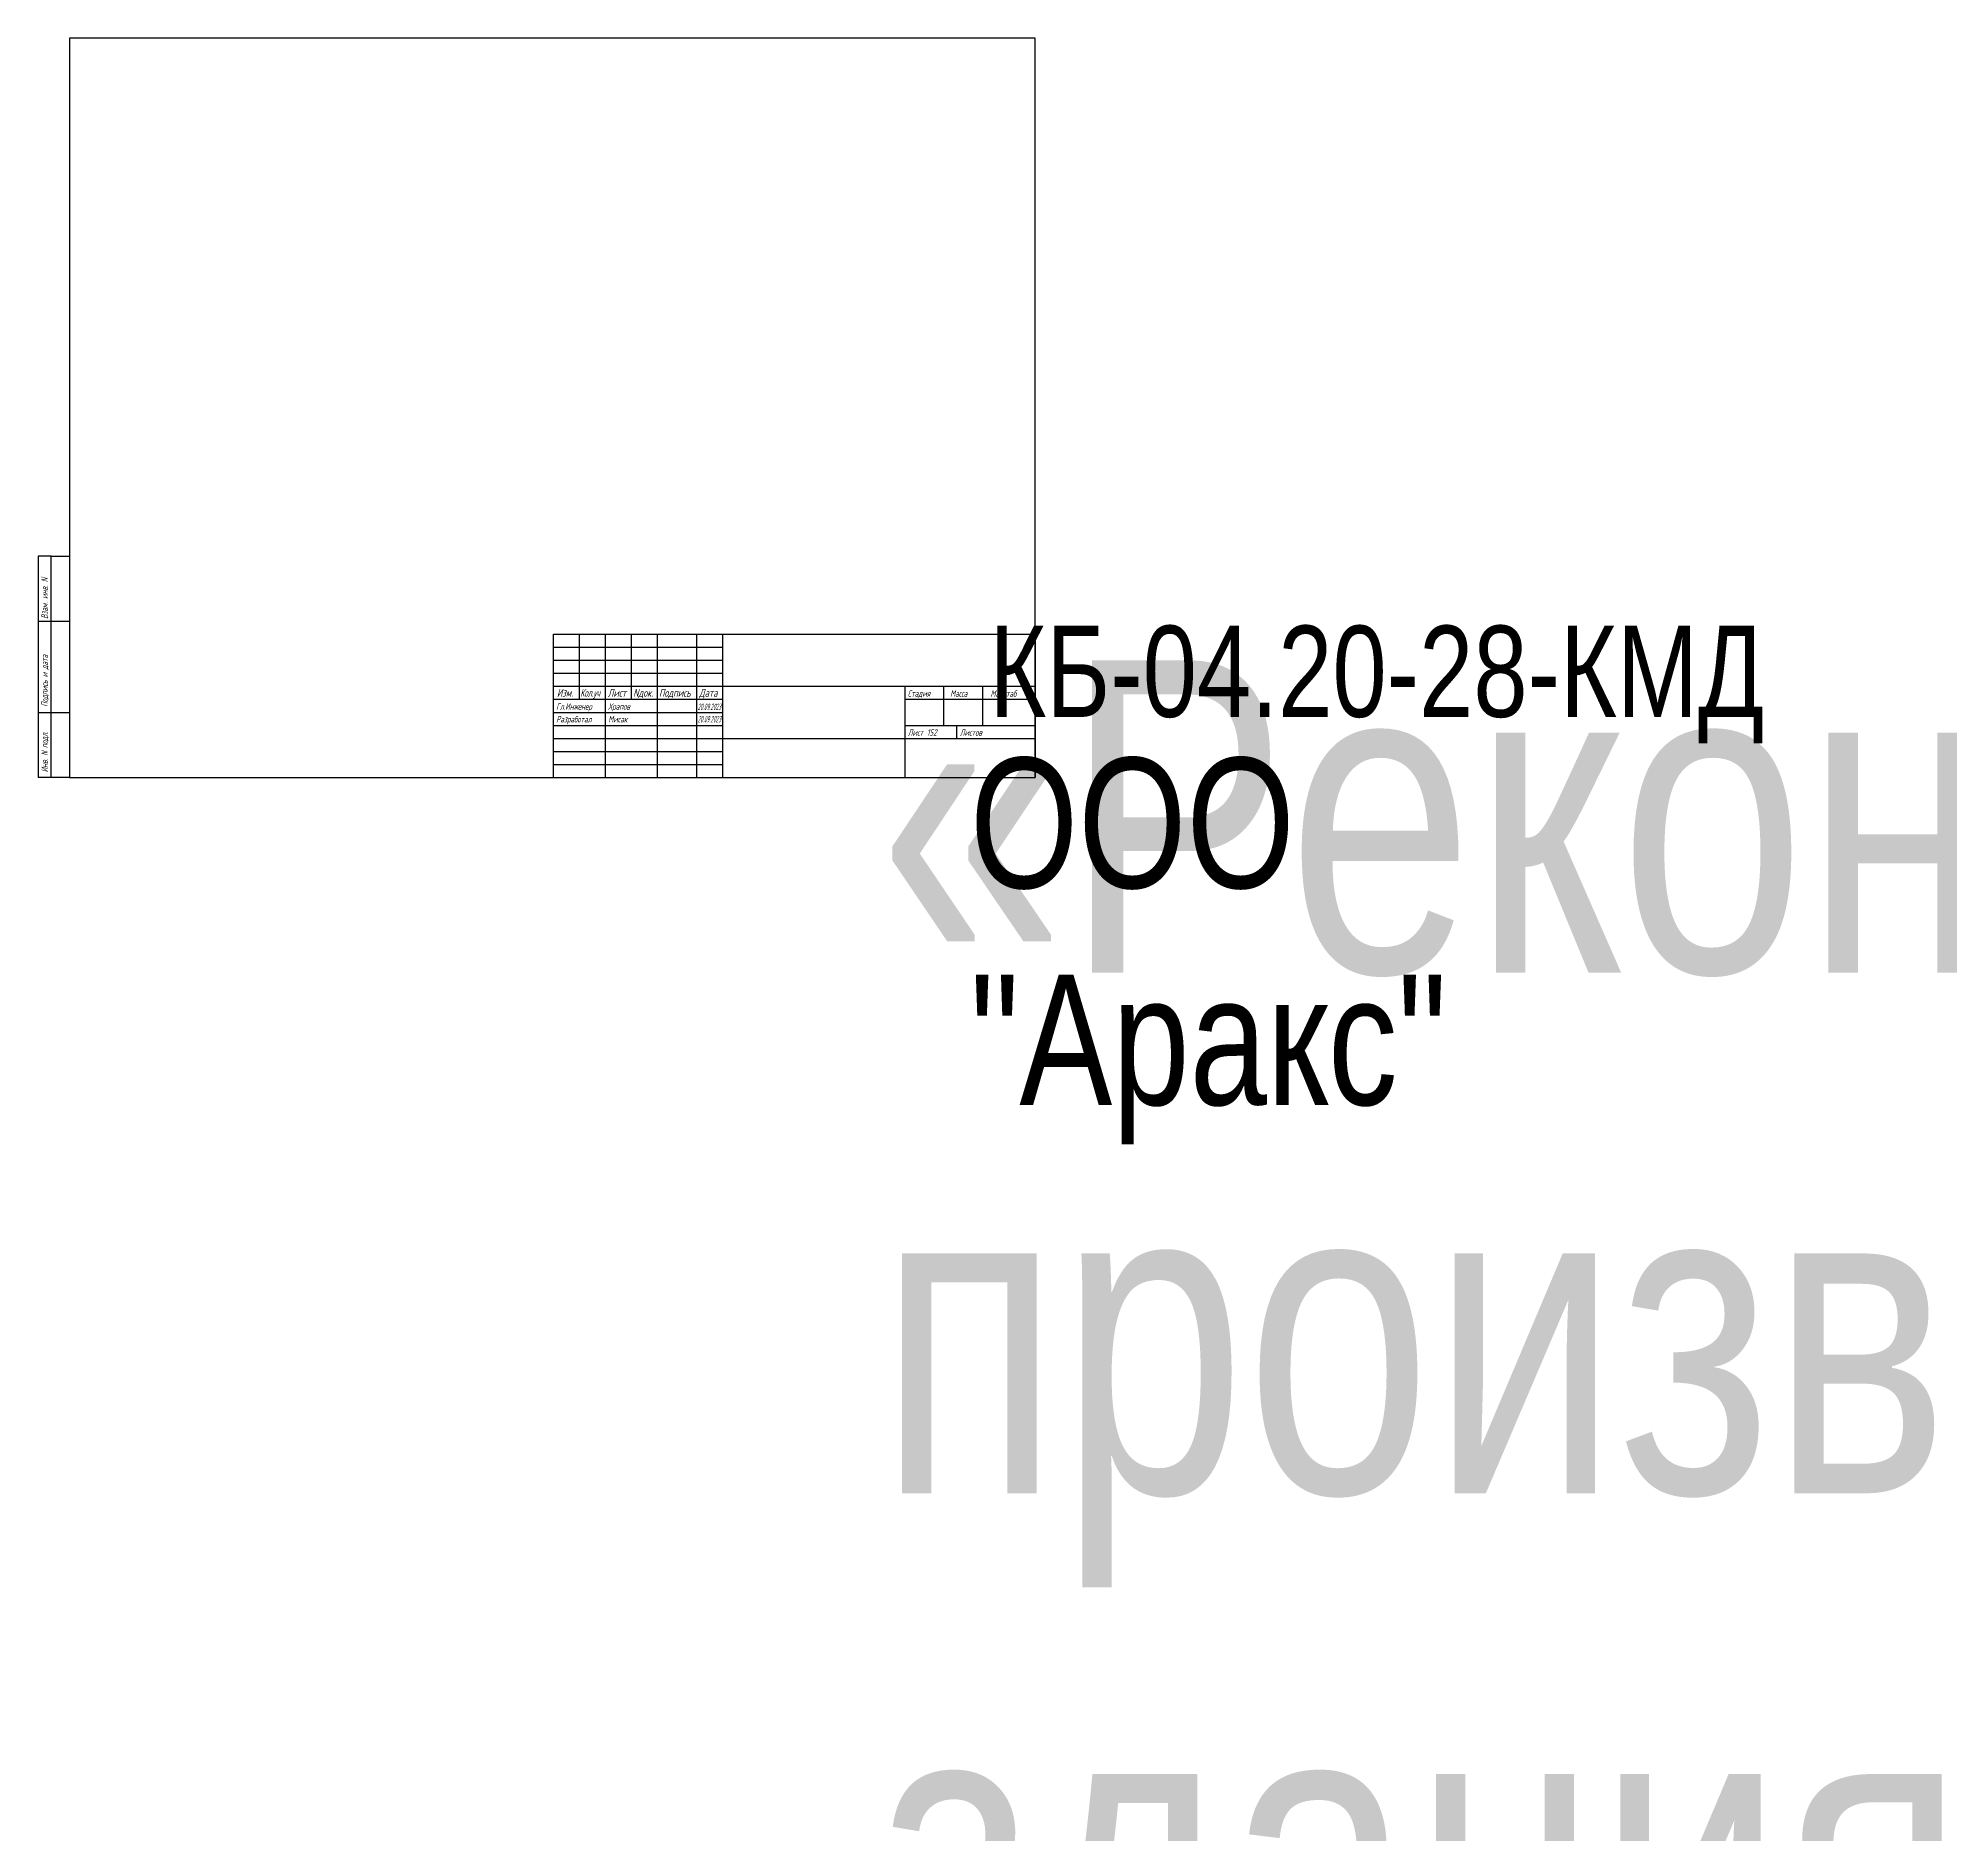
# Paper-space layout 'A3 Advance Steel' of a CAD drawing. Extents: x 0 to 1469, y -2475 to 284.
# Drawn here: x 0 to 734, y -406 to 284 of the extents above; entities that cross this region are included whole.
import ezdxf
from ezdxf.enums import TextEntityAlignment as Align

# ---------------------------------------------------------------- set-up
doc = ezdxf.new("R2018")
doc.units = 0
doc.layers.get('0').update_dxf_attribs({"linetype": 'CONTINUOUS'})
doc.layers.add('1', color=7, linetype='CONTINUOUS')
doc.layers.add('Standard', color=7, linetype='CONTINUOUS')
doc.styles.add('RUS_Standart', font='gost2304.shx', dxfattribs={"width": 0.8, "oblique": 15, "height": 2.5})
doc.styles.get("Standard").update_dxf_attribs({"font": 'txt.shx', "height": 2.5})

# ---------------------------------------------------------------- blocks, each defined once
blk = doc.blocks.new('HYPERSTEELPAGEHEADER')
at = {"color": 5}
for p, q in [((-185, 55), (0, 55)), ((-185, 0), (-185, 55)), ((-175, 30), (-175, 55)), ((-165, 0), (-165, 55)), ((-155, 30), (-155, 55)), ((-145, 0), (-145, 55)), ((-130, 0), (-130, 55)), ((-120, 0), (-120, 55)), ((0, 55), (0, 0)), ((-185, 35), (-120, 35)), ((-185, 30), (-120, 30)), ((-120, 35), (0, 35)), ((-50, 35), (-50, 0)), ((-50, 30), (0, 30)), ((-35, 20), (-35, 35)), ((-20, 20), (-20, 35)), ((-120, 15), (0, 15)), ((-50, 20), (0, 20)), ((-185, 0), (0, 0))]:
    blk.add_line(p, q, dxfattribs=at)
for p, q in [((-185, 50), (-120, 50)), ((-185, 45), (-120, 45)), ((-185, 40), (-120, 40)), ((-185, 25), (-120, 25)), ((-185, 20), (-120, 20)), ((-185, 15), (-120, 15)), ((-185, 10), (-120, 10)), ((-185, 5), (-120, 5))]:
    blk.add_line(p, q)
at = {"layer": 'Standard', "color": 5}
blk.add_line((-30, 15), (-30, 20), dxfattribs=at)
at = {"style": 'RUS_Standart', "oblique": 15}
for s, height, width, p in [('Изм.', 3, 0.8, (-183.7, 31.01)), ('Кол.уч', 3, 0.7, (-174.71, 31.02)), ('Лист', 3, 0.8, (-164.13, 31.01)), ('Nдок.', 3, 0.8, (-154.39, 31)), ('Подпись', 3, 0.8, (-144.47, 31.01)), ('Дата', 3, 0.8, (-129.04, 31)), ('Стадия', 2.5, 0.8, (-48.9, 31)), ('Масса', 2.5, 0.8, (-32.61, 31)), ('Масштаб', 2.5, 0.8, (-17.12, 30.92)), ('Лист', 2.5, 0.8, (-48.85, 16)), ('Листов', 2.5, 0.8, (-28.85, 16))]:
    blk.add_text(s, height=height, dxfattribs=dict(at, width=width)).set_placement(p)
at = {"lineweight": 30, "oblique": 15, "width": 0.8, "flags": 104}
for tag, p in [('USERPROJATTR1', (-185, 105)), ('USERPROJATTR2', (-185, 97)), ('USERPROJATTR3', (-185, 89)), ('USERATTR1', (-185, 81)), ('USERATTR2', (-185, 76)), ('USERATTR3', (-185, 71))]:
    blk.add_attdef(tag, text='', height=2.8, dxfattribs=at).set_placement(p, align=Align.BOTTOM_LEFT)
for tag, p in [('PROJECT_NO', (-60, 47.5)), ('ROLE', (-85, 32.5)), ('POS_NUM', (-85, 22.5)), ('PHASE', (-43.23, 27.5)), ('МАССА', (-27.5, 27.5)), ('PROJECT', (-85, 7.5)), ('CLIENT', (-25, 7.5))]:
    blk.add_attdef(tag, text='', height=3, dxfattribs=at).set_placement(p, align=Align.MIDDLE_CENTER)
at = {"layer": '1', "style": 'RUS_Standart', "oblique": 15}
for tag, p, width in [('REVISION_INDEX', (-184, 36.5), 0.6), ('REVISION_AUTHOR', (-144, 36.5), 0.6), ('ДОЛЖНОСТЬ1', (-184, 26), 0.8), ('ДОЛЖНОСТЬ2', (-184, 21), 0.8), ('CONTRACTOR', (-164, 26), 0.8), ('ФАМИЛИЯ2', (-164, 21), 0.8), ('ДОЛЖНОСТЬ3', (-184, 16), 0.8), ('ФАМИЛИЯ3', (-164, 16), 0.8), ('DRAWING_NO', (-41.52, 16), 0.8), ('ЛИСТОВ', (-18.91, 16), 0.8), ('ДОЛЖНОСТЬ4', (-184, 11), 0.8), ('ДОЛЖНОСТЬ5', (-184, 6), 0.8), ('DESIGNER', (-164, 6), 0.8), ('ФАМИЛИЯ4', (-164, 11), 0.8), ('ДОЛЖНОСТЬ6', (-184, 1), 0.8), ('DETAILER', (-164, 1), 0.8)]:
    blk.add_attdef(tag, p, '', height=2.5, dxfattribs=dict(at, width=width))
for tag, height, width, p in [('REVISION_DATE', 2.5, 0.6, (-125.17, 36.38)), ('DATE_DRAW', 2.5, 0.6, (-125.17, 25.88)), ('DATE_DRAW', 2.5, 0.6, (-125.17, 25.88)), ('DATE_DRAW', 2.5, 0.6, (-125.17, 25.88)), ('DATE_DRAW', 2.5, 0.6, (-125.17, 25.88)), ('DATE_DRAW', 2.5, 0.6, (-125.17, 25.88)), ('SCALE', 3, 0.8, (-11.21, 25.88)), ('DATE_DRAW', 2.5, 0.6, (-125.17, 0.88))]:
    blk.add_attdef(tag, text='', height=height, dxfattribs=dict(at, width=width)).set_placement(p, align=Align.CENTER)
blk = doc.blocks.new('HYPERSTEELPAGEFRAME')
at = {"color": 5}
for p, q in [((383, 284), (12, 284)), ((12, 284), (12, 0)), ((383, 0), (383, 284)), ((5, 85), (0, 85)), ((0, 85), (0, 0)), ((5, 60), (5, 85)), ((5, 85), (12, 85)), ((12, 85), (12, 0)), ((0, 60), (12, 60)), ((5, 25), (5, 60)), ((0, 25), (12, 25)), ((5, 0), (5, 25)), ((12, 0), (0, 0)), ((12, 0), (383, 0))]:
    blk.add_line(p, q, dxfattribs=at)
at = {"style": 'RUS_Standart', "oblique": 15, "width": 0.8}
for s, p in [('Взам. инв. N', (3.7, 60.88)), ('Подпись и дата', (3.7, 27.11)), ('Инв. N подл.', (3.7, 1.96))]:
    blk.add_text(s, height=2.5, rotation=90, dxfattribs=at).set_placement(p)

psp = doc.layouts.new('A3 Advance Steel')

# ---------------------------------------------------------------- block references
psp.add_blockref('HYPERSTEELPAGEFRAME', (0, 0))
ref = psp.add_blockref('HYPERSTEELPAGEHEADER', (383, 0))
lines = psp.add_mtext('\\W0.8000;', dxfattribs={"insert": (198, 105), "char_height": 184.171, "attachment_point": 1})
ref.add_attrib('USERPROJATTR1', '', (198, 105), dxfattribs={"flags": 104}).embed_mtext(lines)
lines = psp.add_mtext('\\W0.8000;', dxfattribs={"insert": (198, 97), "char_height": 182.979, "attachment_point": 1})
ref.add_attrib('USERPROJATTR2', '', (198, 97), dxfattribs={"flags": 104}).embed_mtext(lines)
lines = psp.add_mtext('\\W0.8000;', dxfattribs={"insert": (198, 89), "char_height": 184.022, "attachment_point": 1})
ref.add_attrib('USERPROJATTR3', '', (198, 89), dxfattribs={"flags": 104}).embed_mtext(lines)
lines = psp.add_mtext('\\W0.8000;', dxfattribs={"insert": (198, 81), "char_height": 183.724, "attachment_point": 1})
ref.add_attrib('USERATTR1', '', (198, 81), dxfattribs={"flags": 104}).embed_mtext(lines)
lines = psp.add_mtext('\\W0.8000;', dxfattribs={"insert": (198, 76), "char_height": 183.575, "attachment_point": 1})
ref.add_attrib('USERATTR2', '', (198, 76), dxfattribs={"flags": 104}).embed_mtext(lines)
lines = psp.add_mtext('\\W0.8000;', dxfattribs={"insert": (198, 71), "char_height": 184.171, "attachment_point": 1})
ref.add_attrib('USERATTR3', '', (198, 71), dxfattribs={"flags": 104}).embed_mtext(lines)
lines = psp.add_mtext('\\W0.8000;КБ-04.20-28-КМД', dxfattribs={"insert": (365.49, 58.26), "char_height": 35.0192, "width": 2.8938, "attachment_point": 1})
ref.add_attrib('PROJECT_NO', '', (365.49, 58.26), dxfattribs={"flags": 104}).embed_mtext(lines)
lines = psp.add_mtext('\\W0.8000;«Реконструкция производственного здания», расположенного по адресу: г.Санкт-Петербург, Московское шоссе, д. 15а, литера Б.', dxfattribs={"insert": (323, 45), "char_height": 120, "width": 20, "attachment_point": 1})
ref.add_attrib('PROJECT', '', (323, 45), dxfattribs={"flags": 104}).embed_mtext(lines)
lines = psp.add_mtext('\\W0.8000;ООО "Аракс"', dxfattribs={"insert": (358, 7.5), "char_height": 50, "width": 15, "attachment_point": 1})
ref.add_attrib('CLIENT', '', (358, 7.5), dxfattribs={"flags": 104}).embed_mtext(lines)
lines = psp.add_mtext('\\W0.8000;', dxfattribs={"insert": (298, 25), "char_height": 70, "width": 20, "attachment_point": 1})
ref.add_attrib('ROLE', '', (298, 25), dxfattribs={"flags": 104}).embed_mtext(lines)
lines = psp.add_mtext('\\W0.8000;', dxfattribs={"insert": (298, 7.5), "char_height": 70, "width": 15, "attachment_point": 1})
ref.add_attrib('POS_NUM', '', (298, 7.5), dxfattribs={"flags": 104}).embed_mtext(lines)
ref.add_attrib('ДОЛЖНОСТЬ1', 'Гл.Инженер', (199, 26), dxfattribs={"layer": '1', "height": 2.5, "style": 'RUS_Standart', "oblique": 15, "width": 0.8})
ref.add_attrib('ДОЛЖНОСТЬ6', 'Разработал', (199, 21.11), dxfattribs={"layer": '1', "height": 2.5, "style": 'RUS_Standart', "oblique": 15, "width": 0.8})
ref.add_attrib('CONTRACTOR', 'Храпов', (219, 26), dxfattribs={"layer": '1', "height": 2.5, "style": 'RUS_Standart', "oblique": 15, "width": 0.8})
ref.add_attrib('DETAILER', 'Мисак', (219, 21.11), dxfattribs={"layer": '1', "height": 2.5, "style": 'RUS_Standart', "oblique": 15, "width": 0.8})
lines = psp.add_mtext('\\W0.8000;', dxfattribs={"insert": (340.5, 25), "char_height": 15, "width": 10, "attachment_point": 1})
ref.add_attrib('PHASE', '', (340.5, 25), dxfattribs={"flags": 104}).embed_mtext(lines)
lines = psp.add_mtext('\\W0.8000;', dxfattribs={"insert": (355.5, 25), "char_height": 15, "width": 10, "attachment_point": 1})
ref.add_attrib('МАССА', '', (355.5, 25), dxfattribs={"flags": 104}).embed_mtext(lines)
ref.add_attrib('DRAWING_NO', '152', (341.48, 16), dxfattribs={"layer": '1', "height": 2.5, "style": 'RUS_Standart', "oblique": 15, "width": 0.8})
ref.add_attrib('DATE_DRAW', '20.09.2023', dxfattribs={"layer": '1', "height": 2.5, "style": 'RUS_Standart', "oblique": 15, "width": 0.6}).set_placement((257.83, 21.11), align=Align.CENTER)
ref.add_attrib('DATE_DRAW', '20.09.2023', dxfattribs={"layer": '1', "height": 2.5, "style": 'RUS_Standart', "oblique": 15, "width": 0.6}).set_placement((257.83, 25.88), align=Align.CENTER)
ref.add_attrib('DATE_DRAW', '20.09.2023', dxfattribs={"layer": '1', "height": 2.5, "style": 'RUS_Standart', "oblique": 15, "width": 0.6}).set_placement((257.83, 25.88), align=Align.CENTER)
ref.add_attrib('DATE_DRAW', '20.09.2023', dxfattribs={"layer": '1', "height": 2.5, "style": 'RUS_Standart', "oblique": 15, "width": 0.6}).set_placement((257.83, 25.88), align=Align.CENTER)
ref.add_attrib('DATE_DRAW', '20.09.2023', dxfattribs={"layer": '1', "height": 2.5, "style": 'RUS_Standart', "oblique": 15, "width": 0.6}).set_placement((257.83, 25.88), align=Align.CENTER)
ref.add_attrib('DATE_DRAW', '20.09.2023', dxfattribs={"layer": '1', "height": 2.5, "style": 'RUS_Standart', "oblique": 15, "width": 0.6}).set_placement((257.83, 25.88), align=Align.CENTER)

doc.saveas('drawing.dxf')
